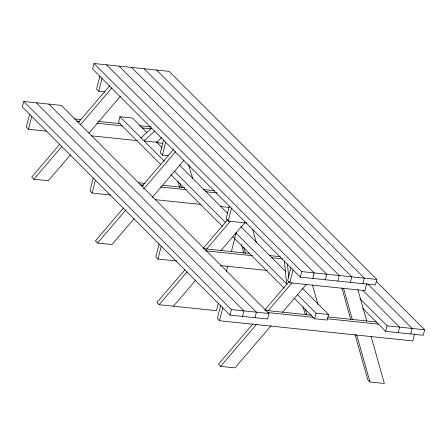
<?xml version="1.0" encoding="UTF-8"?>
<svg xmlns="http://www.w3.org/2000/svg" width="447" height="447" viewBox="0 0 447 447"><rect width="100%" height="100%" fill="white"/><g stroke="black" fill="none" stroke-linecap="round" stroke-linejoin="round"><path stroke-width="0.67" d="M23.747 101.475L22.35 106.989L229.993 315.079L267.574 319.007L268.965 313.492L61.323 105.403L23.747 101.475L231.39 309.564L268.965 313.492M29.558 114.22L26.3 127.088L28.468 129.256L46.477 131.139M28.468 129.256L31.72 116.388M94.015 63.519L92.624 69.039L300.267 277.123L375.424 284.979L376.815 279.464L169.173 71.375L94.015 63.519L301.658 271.608L376.815 279.464M99.832 76.264L96.574 89.137L98.737 91.3L104.944 91.953M98.737 91.3L101.994 78.432M93.239 178.029L89.981 190.903L92.143 193.07L110.845 195.026M92.143 193.07L95.401 180.197M146.75 132.334L132.457 118.014L119.936 116.706L118.539 122.221L160.914 164.692M163.507 140.079L160.249 152.947L162.412 155.115L168.62 155.763M162.412 155.115L165.669 142.241M159.076 244.012L155.819 256.885L157.981 259.053L176.688 261.009M157.981 259.053L161.238 246.18M229.35 206.056L226.093 218.929L228.255 221.097L246.873 223.042M228.255 221.097L231.512 208.224M218.32 303.239L216.437 310.682L159.093 304.692L156.925 302.524L184.929 269.742M226.372 271.43L227.741 266.015M231.334 251.801L236.133 232.853M220.622 305.687L217.365 318.56L219.527 320.728L412.788 340.927L414.581 333.848M219.527 320.728L222.785 307.854M229.993 315.079L231.39 309.564M242.52 316.387L243.917 310.872L36.274 102.788M255.047 317.7L256.444 312.179L48.796 104.095M290.891 267.731L287.633 280.604L289.796 282.772L364.953 290.628L366.747 283.549M289.796 282.772L293.053 269.899M300.267 277.123L301.658 271.608M312.788 278.436L314.185 272.916L106.542 64.832M302.451 288.371L328.567 314.543L327.17 320.058L314.643 318.75L316.04 313.235L297.316 294.472M325.315 279.744L326.712 274.229L119.07 66.139M337.843 281.051L339.239 275.536L131.597 67.447M350.37 282.364L351.767 276.844L144.124 68.76M362.897 283.672L364.294 278.157L156.651 70.067M376.313 281.325L424.65 329.763L423.253 335.278L385.677 331.35L387.074 325.835L359.947 298.652M398.204 332.663L399.596 327.143L363.098 290.567M410.726 333.97L412.123 328.456L367.736 283.968M59.736 144.28L31.737 177.062L33.899 179.23L48.298 180.733L70.425 154.824M78.253 122.601L109.861 85.589M33.899 179.23L61.898 146.448M80.415 124.769L112.029 87.757M88.942 133.15L120.556 96.133M123.411 208.095L95.412 240.877L97.575 243.045L111.974 244.548L134.106 218.639M141.928 186.416L173.542 149.404M97.575 243.045L126.026 209.732M143.638 189.109L175.705 151.567M152.17 197.49L183.778 160.479M203.441 248.063L227.83 219.505M159.093 304.692L187.092 271.905M206.508 249.169L230.445 221.148M173.492 306.195L195.618 280.286M220.907 250.678L245.297 222.125M252.795 324.014L218.471 364.199L220.634 366.367L235.033 367.87L271.161 325.567M264.987 309.737L288.918 281.711M220.634 366.367L256.762 324.064M268.055 310.844L291.986 282.822M282.454 312.352L306.385 284.326M141.079 137.899L151.561 128.038M154.818 130.921L144.141 140.967L156.668 142.275L161.753 137.492M74.588 118.924L80.818 119.578M98.832 121.455L120.304 123.702M139.699 125.73L150.779 126.887M76.75 121.092L79.521 121.383M96.837 123.193L122.467 125.87M141.861 127.898L151.561 128.909M91.501 135.843L137.218 140.626M156.612 142.654L162.848 143.303M138.263 182.739L145.191 183.46M162.507 185.27L184.672 187.589M203.374 189.545L214.459 190.701M140.425 184.907L143.889 185.265M160.512 187.002L186.142 189.684M205.536 191.713L217.315 192.942M155.176 199.658L200.893 204.435M220.293 206.464L229.294 207.408M203.407 248.644L249.817 253.499M269.217 255.522L280.297 256.684M205.57 250.812L252.678 255.734M271.379 257.69L282.459 258.852M220.326 265.568L267.429 270.491M316.04 313.235L328.567 314.543M264.954 310.319L311.363 315.174M327.986 316.912L376.475 321.98M267.809 312.559L313.526 317.336M327.377 318.789L378.637 324.148M387.074 325.835L424.65 329.763M354.935 334.25L367.803 379.805L369.971 381.973L384.37 383.481L371.122 336.585M362.495 308.123L385.677 331.35M156.109 141.716L162.026 147.644M179.269 164.926L227.557 213.32M240.86 226.651L285.7 271.586M119.936 116.706L164.278 161.149M174.134 171.022L225.377 222.377M235.725 232.747L286.968 284.102M170.765 174.565L222.505 226.411M232.853 236.781L284.096 288.136M294.444 298.507L314.643 318.75M357.874 289.69L366.769 321.175M343.475 288.181L352.37 319.672M356.723 335.077L369.971 381.973M341.882 288.024L350.772 319.51M312.419 284.957L317.906 304.385M305.206 308.911L306.91 314.939M303.044 306.743L305.318 314.783M252.605 229.339L256.388 242.738M243.693 247.264L245.397 253.293M241.341 244.425L243.799 253.136M188.74 164.859L192.523 178.258M180.018 183.449L181.152 187.472M177.856 181.281L179.554 187.315M287.415 264.032L288.728 277.157M284.365 261.009L286.633 283.761"/></g></svg>
